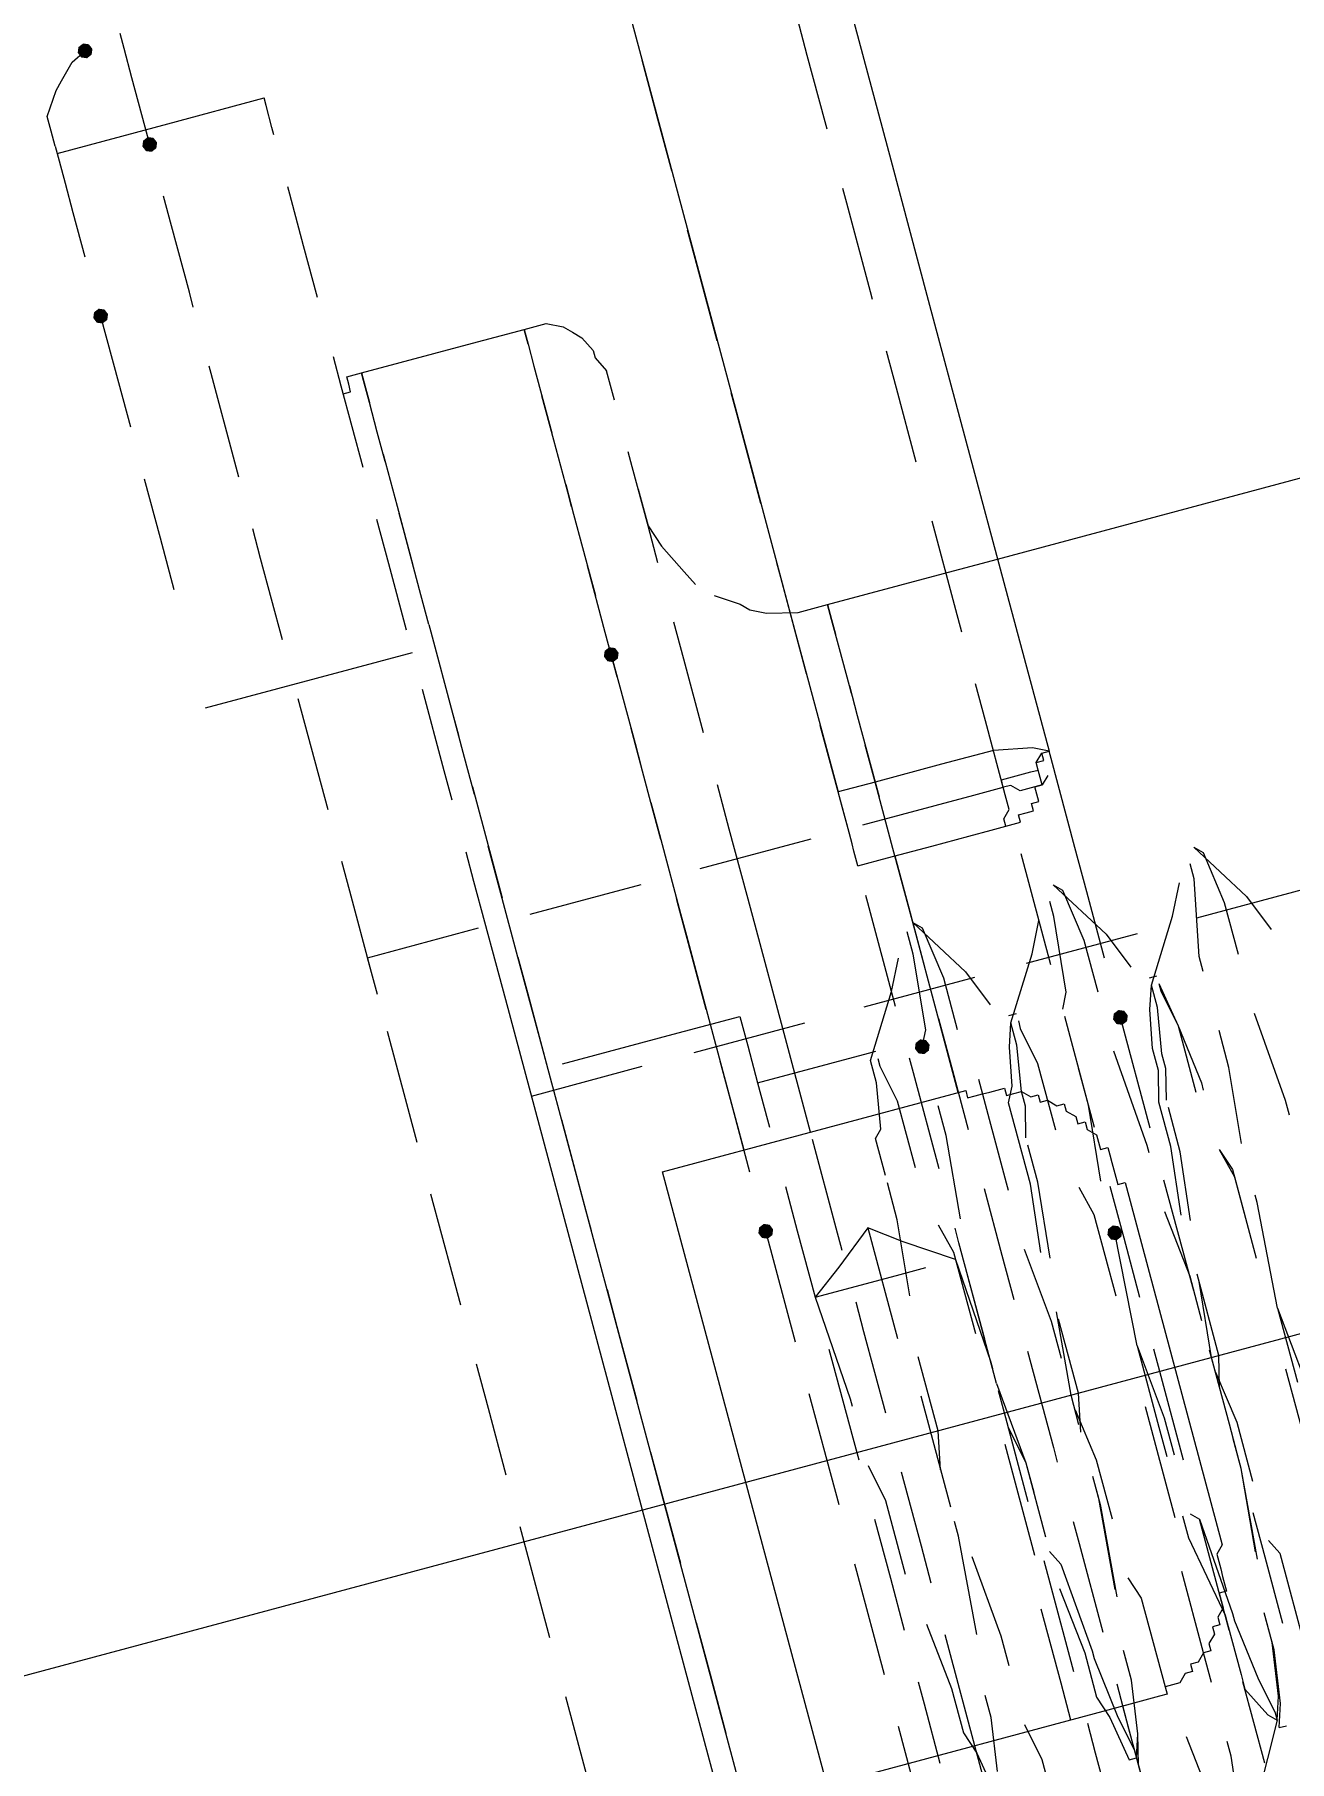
# Model space of a CAD drawing. Header units: millimetres. Extents: x 89051 to 218395, y -330386 to -125649.
# Drawn here: x 98632.95 to 98652.79, y -134229.49 to -134202.19 of the extents above; entities that cross this region are included whole.
import ezdxf

# ---------------------------------------------------------------- set-up
doc = ezdxf.new("R2010")
doc.units = ezdxf.units.MM
doc.header["$LTSCALE"] = 13
doc.linetypes.add('ACAD_ISO04W100', pattern=[30, 24, -3, 0, -3])
doc.layers.add('C00-00-00', color=7, linetype='Continuous')
doc.layers.add('标注、文本', color=3, linetype='Continuous', lineweight=25)
doc.styles.get("Standard").update_dxf_attribs({"font": 'gbenor.shx', "bigfont": 'gbcbig.shx'})
doc.dimstyles.new('1-15', dxfattribs={"dimscale": 20, "dimtxt": 3.5, "dimasz": 2, "dimexe": 1.5, "dimexo": 0.5, "dimgap": 0.5, "dimtad": 1, "dimtoh": 1, "dimdec": 1, "dimdsep": 46, "dimtxsty": 'Standard', "dimcen": 2.5, "dimclrd": 3, "dimclre": 3, "dimclrt": 3, "dimadec": 0, "dimazin": 2, "dimtfac": 1, "dimtdec": 1, "dimtmove": 0, "dimatfit": 2, "dimfxl": 1, "dimarcsym": 0})

# ---------------------------------------------------------------- blocks, each defined once
blk = doc.blocks.new('225635')
at = {"layer": 'C00-00-00'}
h = blk.add_hatch(color=256, dxfattribs=at)
h.dxf.hatch_style = 2
h.paths.add_polyline_path([(72471.327, -125586.502), (72471.241, -125586.538), (72471.206, -125586.623), (72471.241, -125586.708), (72471.327, -125586.744), (72471.412, -125586.708), (72471.448, -125586.623), (72471.412, -125586.538)])
h = blk.add_hatch(color=256, dxfattribs=at)
h.dxf.hatch_style = 2
h.paths.add_polyline_path([(72471.932, -125588.196), (72471.846, -125588.232), (72471.811, -125588.317), (72471.846, -125588.403), (72471.932, -125588.438), (72472.017, -125588.403), (72472.053, -125588.317), (72472.017, -125588.232)])
h = blk.add_hatch(color=256, dxfattribs=at)
h.dxf.hatch_style = 2
h.paths.add_polyline_path([(72470.48, -125590.616), (72470.394, -125590.652), (72470.359, -125590.737), (72470.394, -125590.823), (72470.48, -125590.858), (72470.565, -125590.823), (72470.601, -125590.737), (72470.565, -125590.652)])
h = blk.add_hatch(color=256, dxfattribs=at)
h.dxf.hatch_style = 2
h.paths.add_polyline_path([(72476.893, -125597.877), (72476.808, -125597.912), (72476.772, -125597.998), (72476.808, -125598.083), (72476.893, -125598.119), (72476.979, -125598.083), (72477.014, -125597.998), (72476.979, -125597.912)])
h = blk.add_hatch(color=256, dxfattribs=at)
h.dxf.hatch_style = 2
h.paths.add_polyline_path([(72480.039, -125605.137), (72479.954, -125605.173), (72479.918, -125605.258), (72479.954, -125605.344), (72480.039, -125605.379), (72480.125, -125605.344), (72480.16, -125605.258), (72480.125, -125605.173)])
h = blk.add_hatch(color=256, dxfattribs=at)
h.dxf.hatch_style = 2
h.paths.add_polyline_path([(72483.186, -125605.5), (72483.1, -125605.536), (72483.065, -125605.621), (72483.1, -125605.707), (72483.186, -125605.742), (72483.271, -125605.707), (72483.307, -125605.621), (72483.271, -125605.536)])
h = blk.add_hatch(color=256, dxfattribs=at)
h.dxf.hatch_style = 2
h.paths.add_polyline_path([(72476.893, -125607.315), (72476.808, -125607.351), (72476.772, -125607.436), (72476.808, -125607.522), (72476.893, -125607.557), (72476.979, -125607.522), (72477.014, -125607.436), (72476.979, -125607.351)])
h = blk.add_hatch(color=256, dxfattribs=at)
h.dxf.hatch_style = 2
h.paths.add_polyline_path([(72482.218, -125608.767), (72482.132, -125608.803), (72482.097, -125608.888), (72482.132, -125608.974), (72482.218, -125609.009), (72482.303, -125608.974), (72482.338, -125608.888), (72482.303, -125608.803)])
at = {"layer": 'C00-00-00', "lineweight": 15}
for points in [[(72479.797, -125571.497), (72479.797, -125571.739), (72479.797, -125572.223), (72479.797, -125572.828), (72479.797, -125573.554), (72479.797, -125574.643), (72479.797, -125575.732), (72479.797, -125577.063), (72479.797, -125578.636), (72479.797, -125580.331), (72479.797, -125582.146), (72479.797, -125584.082), (72479.797, -125586.139), (72479.797, -125588.438), (72479.797, -125590.737), (72479.797, -125593.157), (72479.797, -125595.699), (72479.797, -125598.361), (72479.797, -125601.023)], [(72483.186, -125574.764), (72483.186, -125574.885), (72483.186, -125575.006), (72483.186, -125575.49), (72483.186, -125576.095), (72483.186, -125576.821), (72483.186, -125577.91), (72483.186, -125578.999), (72483.186, -125580.331), (72483.186, -125581.904), (72483.186, -125583.477), (72483.186, -125585.292), (72483.186, -125587.228), (72483.186, -125589.406), (72483.186, -125591.584), (72483.186, -125593.883), (72483.186, -125596.183), (72483.186, -125598.724), (72483.186, -125601.265)], [(72471.085, -125586.744), (72471.327, -125586.623)], [(72471.932, -125586.744), (72471.932, -125586.502)], [(72470.843, -125586.986), (72471.085, -125586.744)], [(72471.932, -125587.228), (72471.932, -125586.744)], [(72470.48, -125587.47), (72470.722, -125587.107)], [(72470.722, -125587.107), (72470.843, -125586.986)], [(72470.48, -125587.712), (72470.48, -125587.47)], [(72471.932, -125587.833), (72471.932, -125587.228)], [(72470.48, -125587.954), (72470.48, -125587.712)], [(72470.48, -125587.954), (72470.48, -125588.075)], [(72471.932, -125588.317), (72471.932, -125587.833)], [(72470.48, -125588.075), (72470.48, -125588.196)], [(72470.48, -125588.075), (72472.295, -125588.075)], [(72470.48, -125588.196), (72470.48, -125588.559)], [(72472.295, -125588.075), (72473.868, -125588.075)], [(72473.868, -125588.196), (72473.868, -125588.075)], [(72473.868, -125588.559), (72473.868, -125588.196)], [(72470.48, -125588.559), (72470.48, -125589.043)], [(72473.868, -125588.68), (72473.868, -125588.559)], [(72470.48, -125589.043), (72470.48, -125589.769)], [(72479.797, -125590.011), (72479.797, -125589.043)], [(72482.339, -125589.648), (72482.339, -125589.043)], [(72471.932, -125589.648), (72471.932, -125589.164)], [(72471.932, -125590.737), (72471.932, -125589.648)], [(72473.868, -125589.648), (72473.868, -125589.527)], [(72473.868, -125590.495), (72473.868, -125589.648)], [(72482.339, -125590.737), (72482.339, -125589.648)], [(72479.797, -125590.858), (72479.797, -125590.011)], [(72470.48, -125590.737), (72470.48, -125591.826)], [(72471.932, -125590.979), (72471.932, -125590.737)], [(72473.868, -125591.342), (72473.868, -125590.495)], [(72482.339, -125590.858), (72482.339, -125590.737)], [(72470.48, -125591.826), (72470.48, -125592.552)], [(72479.797, -125592.431), (72479.797, -125591.826)], [(72482.339, -125592.068), (72482.339, -125591.826)], [(72471.932, -125592.068), (72471.932, -125591.947)], [(72471.932, -125593.52), (72471.932, -125592.068)], [(72482.339, -125593.52), (72482.339, -125592.068)], [(72473.868, -125592.794), (72473.868, -125592.31)], [(72479.797, -125593.641), (72479.797, -125592.431)], [(72473.868, -125594.125), (72473.868, -125592.794)], [(72473.868, -125592.915), (72473.989, -125592.915)], [(72473.989, -125592.794), (72473.989, -125592.673)], [(72473.989, -125592.673), (72474.11, -125592.673)], [(72473.989, -125592.915), (72473.989, -125592.794)], [(72474.11, -125592.673), (72474.231, -125592.673)], [(72474.231, -125592.673), (72476.046, -125592.673)], [(72474.231, -125592.794), (72474.231, -125592.673)], [(72474.231, -125592.673), (72474.231, -125592.915)], [(72474.231, -125593.157), (72474.231, -125592.794)], [(72474.231, -125592.915), (72474.231, -125593.157)], [(72476.046, -125592.673), (72476.893, -125592.673)], [(72476.893, -125592.673), (72477.135, -125592.673)], [(72476.893, -125592.794), (72476.893, -125592.673)], [(72476.893, -125592.673), (72476.893, -125592.915)], [(72476.893, -125592.915), (72476.893, -125592.794)], [(72476.893, -125592.915), (72476.893, -125593.278)], [(72477.135, -125592.673), (72477.256, -125592.673)], [(72477.256, -125592.673), (72477.498, -125592.794)], [(72477.498, -125592.794), (72477.619, -125592.915)], [(72477.619, -125592.915), (72477.74, -125593.036)], [(72474.231, -125593.641), (72474.231, -125593.157)], [(72477.74, -125593.036), (72477.861, -125593.278)], [(72470.48, -125593.399), (72470.48, -125594.367)], [(72476.893, -125593.278), (72476.893, -125593.883)], [(72477.861, -125593.278), (72477.861, -125593.399)], [(72477.861, -125593.399), (72477.982, -125593.641)], [(72471.932, -125593.762), (72471.932, -125593.52)], [(72474.231, -125594.125), (72474.231, -125593.641)], [(72477.982, -125593.762), (72477.982, -125593.641)], [(72482.339, -125593.641), (72482.339, -125593.52)], [(72474.231, -125594.004), (72474.231, -125594.851)], [(72476.893, -125594.488), (72476.893, -125593.762)], [(72476.893, -125593.883), (72476.893, -125594.367)], [(72477.982, -125594.125), (72477.982, -125593.762)], [(72470.48, -125594.367), (72470.48, -125595.214)], [(72476.893, -125595.336), (72476.893, -125594.488)], [(72479.797, -125594.851), (72479.797, -125594.488)], [(72482.339, -125595.093), (72482.339, -125594.488)], [(72471.932, -125595.093), (72471.932, -125594.609)], [(72471.932, -125596.425), (72471.932, -125595.093)], [(72473.868, -125595.699), (72473.868, -125594.972)], [(72474.231, -125594.851), (72474.231, -125595.82)], [(72474.231, -125595.214), (72474.231, -125594.972)], [(72477.982, -125595.214), (72477.982, -125594.972)], [(72479.797, -125596.304), (72479.797, -125594.851)], [(72482.339, -125596.304), (72482.339, -125595.093)], [(72474.231, -125596.304), (72474.231, -125595.214)], [(72476.893, -125595.214), (72476.893, -125595.699)], [(72476.893, -125595.578), (72476.893, -125595.336)], [(72477.982, -125596.183), (72477.982, -125595.214)], [(72477.982, -125595.578), (72477.982, -125596.183)], [(72473.868, -125596.788), (72473.868, -125595.699)], [(72476.893, -125595.699), (72476.893, -125596.788)], [(72477.982, -125596.788), (72477.982, -125596.183)], [(72477.982, -125596.183), (72478.103, -125596.546)], [(72474.231, -125596.788), (72474.231, -125596.304)], [(72476.893, -125597.635), (72476.893, -125596.546)], [(72478.103, -125596.546), (72478.345, -125597.03)], [(72474.231, -125596.788), (72474.231, -125596.909)], [(72474.231, -125596.909), (72474.231, -125598.24)], [(72476.893, -125596.788), (72476.893, -125597.03)], [(72478.345, -125597.03), (72478.466, -125597.272)], [(72470.48, -125597.151), (72472.295, -125597.151)], [(72472.295, -125597.151), (72473.868, -125597.151)], [(72479.797, -125597.514), (72479.797, -125597.272)], [(72482.339, -125598.724), (72482.339, -125597.272)], [(72471.932, -125598.603), (72471.932, -125597.393)], [(72478.708, -125597.514), (72479.071, -125597.756)], [(72479.797, -125599.087), (72479.797, -125597.514)], [(72473.868, -125599.087), (72473.868, -125597.756)], [(72474.231, -125598.966), (72474.231, -125597.756)], [(72476.893, -125598.361), (72476.893, -125597.635)], [(72477.982, -125598.361), (72477.982, -125597.756)], [(72479.071, -125597.756), (72479.192, -125597.877)], [(72476.893, -125597.998), (72476.893, -125599.45)], [(72479.192, -125597.877), (72479.434, -125597.998)], [(72479.434, -125597.998), (72479.918, -125598.119)], [(72479.918, -125598.119), (72480.402, -125598.119)], [(72480.402, -125598.119), (72482.218, -125598.119)], [(72480.402, -125598.361), (72480.402, -125598.119)], [(72480.402, -125598.119), (72480.402, -125598.361)], [(72482.218, -125598.119), (72483.186, -125598.119)], [(72483.186, -125598.119), (72497.222, -125598.119)], [(72474.231, -125598.24), (72474.231, -125598.603)], [(72477.982, -125599.571), (72477.982, -125598.361)], [(72480.402, -125598.845), (72480.402, -125598.361)], [(72480.402, -125598.361), (72480.402, -125598.603)], [(72471.932, -125599.208), (72471.932, -125598.603)], [(72480.402, -125599.45), (72480.402, -125598.845)], [(72482.339, -125599.087), (72482.339, -125598.724)], [(72473.868, -125599.571), (72473.868, -125599.087)], [(72474.231, -125599.571), (72474.231, -125598.966)], [(72476.893, -125600.418), (72476.893, -125599.208)], [(72474.231, -125599.45), (72474.231, -125599.692)], [(72476.893, -125599.45), (72476.893, -125599.813)], [(72480.402, -125599.571), (72480.402, -125599.45)], [(72480.402, -125599.45), (72480.402, -125599.934)], [(72474.231, -125599.692), (72474.231, -125601.265)], [(72479.797, -125600.176), (72479.797, -125599.934)], [(72480.402, -125599.934), (72480.402, -125600.781)], [(72482.339, -125600.539), (72482.339, -125599.934)], [(72471.932, -125600.539), (72471.932, -125600.055)], [(72479.797, -125601.749), (72479.797, -125600.176)], [(72471.932, -125601.87), (72471.932, -125600.539)], [(72473.868, -125600.902), (72473.868, -125600.418)], [(72474.231, -125601.991), (72474.231, -125600.418)], [(72476.893, -125601.023), (72476.893, -125600.418)], [(72476.893, -125600.418), (72476.893, -125600.66)], [(72477.982, -125601.144), (72477.982, -125600.418)], [(72480.402, -125601.144), (72480.402, -125600.418)], [(72482.339, -125601.749), (72482.339, -125600.539)], [(72476.893, -125600.66), (72476.893, -125601.023)], [(72480.402, -125600.781), (72480.402, -125601.265)], [(72473.868, -125602.233), (72473.868, -125600.902)], [(72476.893, -125601.023), (72476.893, -125602.233)], [(72483.186, -125601.265), (72482.944, -125601.144), (72482.339, -125601.023), (72481.491, -125601.023), (72480.402, -125601.023), (72479.797, -125601.023)], [(72479.797, -125602.233), (72479.797, -125602.112), (72479.797, -125601.991), (72479.797, -125601.87), (72479.797, -125601.628), (72479.797, -125601.386), (72479.797, -125601.265), (72479.797, -125601.023)], [(72477.982, -125602.233), (72477.982, -125601.144)], [(72480.402, -125602.112), (72480.402, -125601.144)], [(72482.097, -125602.233), (72482.218, -125602.233), (72482.339, -125602.233), (72482.46, -125602.233), (72482.46, -125602.112), (72482.581, -125602.112), (72482.702, -125602.112), (72482.702, -125601.991), (72482.823, -125601.991), (72482.823, -125601.87), (72482.823, -125601.749), (72482.944, -125601.749), (72482.944, -125601.628), (72482.944, -125601.507), (72482.944, -125601.386), (72483.065, -125601.265)], [(72482.944, -125601.507), (72482.944, -125601.386)], [(72482.944, -125601.386), (72483.065, -125601.386)], [(72483.065, -125601.386), (72483.065, -125601.265)], [(72483.065, -125601.265), (72483.186, -125601.265)], [(72483.186, -125601.386), (72483.186, -125601.265)], [(72483.186, -125602.838), (72483.186, -125601.386)], [(72471.932, -125601.749), (72471.932, -125601.628)], [(72471.932, -125601.628), (72473.747, -125601.628)], [(72474.594, -125601.628), (72476.409, -125601.628)], [(72477.377, -125601.628), (72479.192, -125601.628)], [(72480.039, -125601.628), (72481.854, -125601.628)], [(72481.854, -125601.628), (72482.339, -125601.628)], [(72482.339, -125601.628), (72482.339, -125601.507)], [(72482.339, -125601.507), (72482.46, -125601.507)], [(72482.339, -125601.749), (72482.339, -125601.628)], [(72482.46, -125601.628), (72482.339, -125601.628)], [(72482.46, -125601.507), (72482.702, -125601.507)], [(72482.581, -125601.749), (72482.46, -125601.628)], [(72482.702, -125601.507), (72482.823, -125601.507)], [(72482.823, -125601.507), (72482.944, -125601.507)], [(72483.065, -125601.628), (72482.944, -125601.749)], [(72471.932, -125601.87), (72471.932, -125601.749)], [(72471.932, -125601.991), (72471.932, -125601.87)], [(72482.339, -125601.991), (72482.339, -125601.749)], [(72482.702, -125601.749), (72482.581, -125601.749)], [(72482.823, -125601.749), (72482.702, -125601.749)], [(72482.944, -125601.749), (72482.823, -125601.749)], [(72471.932, -125602.112), (72471.932, -125601.991)], [(72471.932, -125602.233), (72471.932, -125602.112)], [(72474.231, -125602.233), (72474.231, -125601.991)], [(72476.893, -125602.112), (72476.893, -125601.991)], [(72476.893, -125603.806), (72476.893, -125602.112)], [(72480.402, -125602.233), (72480.402, -125602.112)], [(72482.218, -125602.112), (72482.339, -125601.991)], [(72482.218, -125602.233), (72482.218, -125602.112)], [(72473.868, -125620.021), (72473.868, -125619.416), (72473.868, -125617.48), (72473.868, -125615.423), (72473.868, -125613.245), (72473.868, -125611.188), (72473.868, -125609.009), (72473.868, -125606.952), (72473.868, -125604.895), (72473.868, -125602.838), (72473.868, -125602.233)], [(72474.231, -125602.233), (72474.231, -125602.838)], [(72474.231, -125611.188), (72474.231, -125609.251), (72474.231, -125607.315), (72474.231, -125605.5), (72474.231, -125603.685), (72474.231, -125602.233)], [(72476.893, -125602.233), (72476.893, -125602.596), (72476.893, -125604.29), (72476.893, -125606.105)], [(72477.982, -125606.105), (72477.982, -125604.411), (72477.982, -125602.717), (72477.982, -125602.233)], [(72479.797, -125602.233), (72480.281, -125602.233), (72481.007, -125602.233), (72481.612, -125602.233), (72481.975, -125602.233), (72482.097, -125602.233)], [(72480.402, -125602.233), (72480.402, -125603.08)], [(72480.402, -125606.105), (72480.402, -125604.774), (72480.402, -125603.443), (72480.402, -125602.233)], [(72482.097, -125602.233), (72482.218, -125602.233)], [(72479.797, -125602.838), (72479.797, -125602.717)], [(72482.339, -125604.532), (72482.339, -125602.717)], [(72471.932, -125604.653), (72471.932, -125602.838)], [(72474.231, -125602.838), (72474.231, -125604.048)], [(72479.797, -125604.532), (72479.797, -125602.838)], [(72483.186, -125603.564), (72483.186, -125602.838)], [(72480.402, -125603.08), (72480.402, -125604.048)], [(72480.281, -125603.806), (72480.281, -125603.443)], [(72480.402, -125603.322), (72480.523, -125603.443)], [(72480.402, -125603.322), (72481.007, -125604.29)], [(72480.523, -125603.443), (72480.644, -125604.29)], [(72482.581, -125603.806), (72482.581, -125603.564)], [(72482.702, -125603.322), (72482.823, -125603.443)], [(72482.702, -125603.322), (72483.307, -125604.29)], [(72482.823, -125603.443), (72482.944, -125604.29)], [(72483.186, -125604.653), (72483.186, -125603.564)], [(72484.88, -125603.806), (72484.88, -125603.564)], [(72485.001, -125603.322), (72485.122, -125603.443)], [(72485.001, -125603.322), (72485.606, -125604.29)], [(72485.122, -125603.443), (72485.243, -125604.29)], [(72479.797, -125604.29), (72480.039, -125603.806)], [(72480.16, -125605.016), (72480.281, -125603.806)], [(72482.097, -125604.29), (72482.339, -125603.806)], [(72482.46, -125605.016), (72482.581, -125603.806)], [(72484.396, -125604.29), (72484.638, -125603.806)], [(72484.638, -125605.016), (72484.88, -125603.806)], [(72474.473, -125604.048), (72476.288, -125604.048)], [(72476.288, -125604.048), (72477.377, -125604.048)], [(72477.377, -125604.048), (72477.377, -125604.169)], [(72477.377, -125604.169), (72477.377, -125604.532)], [(72479.192, -125605.258), (72479.797, -125604.29)], [(72480.644, -125604.29), (72480.644, -125605.137)], [(72481.007, -125604.29), (72481.249, -125604.895)], [(72481.491, -125605.258), (72482.097, -125604.29)], [(72482.944, -125604.29), (72482.944, -125605.137)], [(72483.307, -125604.29), (72483.549, -125604.895)], [(72483.791, -125605.258), (72484.396, -125604.29)], [(72485.243, -125604.29), (72485.243, -125605.137)], [(72485.606, -125604.29), (72485.848, -125604.895)], [(72473.868, -125604.411), (72475.683, -125604.411)], [(72476.53, -125604.411), (72478.345, -125604.411)], [(72476.893, -125605.5), (72476.893, -125604.653)], [(72477.377, -125604.532), (72477.377, -125605.137)], [(72479.313, -125604.411), (72481.128, -125604.411)], [(72481.975, -125604.411), (72483.791, -125604.411)], [(72484.759, -125604.411), (72486.574, -125604.411)], [(72474.231, -125604.895), (72474.231, -125606.468)], [(72480.402, -125604.895), (72480.402, -125605.742)], [(72477.377, -125605.137), (72477.377, -125605.742)], [(72477.377, -125605.137), (72479.192, -125605.137)], [(72479.192, -125605.137), (72479.313, -125605.137)], [(72480.039, -125605.258), (72480.16, -125605.016)], [(72481.491, -125605.137), (72481.612, -125605.137)], [(72482.339, -125605.258), (72482.46, -125605.016)], [(72483.791, -125605.137), (72483.912, -125605.137)], [(72484.638, -125605.258), (72484.638, -125605.016)], [(72479.192, -125605.621), (72479.192, -125605.258)], [(72479.313, -125605.258), (72479.313, -125605.379)], [(72479.313, -125605.379), (72479.434, -125605.984)], [(72479.797, -125605.621), (72479.797, -125605.379)], [(72481.37, -125605.621), (72481.491, -125605.258)], [(72481.491, -125605.621), (72481.491, -125605.258)], [(72481.612, -125605.258), (72481.612, -125605.379)], [(72481.612, -125605.258), (72481.612, -125605.379)], [(72481.612, -125605.379), (72481.733, -125605.984)], [(72481.612, -125605.379), (72481.733, -125605.984)], [(72482.339, -125606.831), (72482.339, -125605.379)], [(72483.67, -125605.621), (72483.791, -125605.258)], [(72483.791, -125605.621), (72483.791, -125605.258)], [(72483.912, -125605.258), (72484.033, -125605.984)], [(72483.912, -125605.258), (72483.912, -125605.379)], [(72483.912, -125605.379), (72484.033, -125605.984)], [(72471.932, -125606.831), (72471.932, -125605.5)], [(72476.893, -125606.468), (72476.893, -125605.5)], [(72477.377, -125605.742), (72477.377, -125605.863)], [(72479.071, -125606.347), (72479.192, -125605.621)], [(72479.797, -125607.194), (72479.797, -125605.621)], [(72480.402, -125605.742), (72480.402, -125606.71)], [(72481.249, -125606.226), (72481.37, -125605.621)], [(72481.37, -125606.347), (72481.491, -125605.621)], [(72483.186, -125607.436), (72483.186, -125605.621)], [(72483.549, -125606.226), (72483.67, -125605.621)], [(72483.67, -125606.347), (72483.791, -125605.621)], [(72479.434, -125605.984), (72479.434, -125607.073)], [(72480.765, -125605.984), (72480.765, -125607.678)], [(72481.733, -125605.984), (72481.733, -125607.073)], [(72481.733, -125605.984), (72481.733, -125607.073)], [(72484.033, -125605.984), (72484.154, -125606.952)], [(72484.033, -125605.984), (72484.033, -125607.073)], [(72475.562, -125606.105), (72480.523, -125606.105)], [(72475.562, -125616.149), (72475.562, -125606.105)], [(72477.982, -125607.678), (72477.982, -125606.226)], [(72480.039, -125606.71), (72480.039, -125606.226)], [(72480.523, -125606.105), (72480.523, -125606.226), (72480.644, -125606.226), (72480.765, -125606.226), (72480.886, -125606.226), (72481.007, -125606.226), (72481.128, -125606.226), (72481.128, -125606.347), (72481.249, -125606.347), (72481.37, -125606.347), (72481.491, -125606.468), (72481.612, -125606.468), (72481.612, -125606.589), (72481.733, -125606.589), (72481.854, -125606.71), (72481.975, -125606.71), (72481.975, -125606.831), (72482.097, -125606.952), (72482.097, -125607.073), (72482.218, -125607.073), (72482.218, -125607.194), (72482.339, -125607.315), (72482.339, -125607.436), (72482.339, -125607.557), (72482.46, -125607.557), (72482.46, -125607.678), (72482.46, -125607.799), (72482.46, -125607.92), (72482.46, -125608.041), (72482.46, -125608.162), (72482.581, -125608.162)], [(72481.128, -125606.468), (72481.249, -125606.226)], [(72482.339, -125606.831), (72482.339, -125606.226)], [(72482.944, -125606.105), (72483.065, -125607.678)], [(72483.549, -125606.589), (72483.549, -125606.226)], [(72484.638, -125606.831), (72484.638, -125606.226)], [(72485.243, -125606.105), (72485.364, -125607.557)], [(72474.231, -125606.468), (72474.231, -125606.71)], [(72478.95, -125606.468), (72479.071, -125606.347)], [(72478.95, -125607.073), (72478.95, -125606.468)], [(72481.128, -125607.073), (72481.128, -125606.468)], [(72481.249, -125607.073), (72481.37, -125606.589)], [(72481.37, -125606.589), (72481.37, -125606.347)], [(72483.428, -125607.073), (72483.549, -125606.589)], [(72483.549, -125607.073), (72483.67, -125606.589)], [(72483.67, -125606.589), (72483.67, -125606.347)], [(72471.932, -125607.315), (72471.932, -125606.831)], [(72477.377, -125606.831), (72477.377, -125607.557)], [(72479.918, -125608.041), (72480.039, -125606.71)], [(72482.218, -125608.041), (72482.339, -125606.831)], [(72482.339, -125607.194), (72482.339, -125606.831)], [(72484.517, -125608.041), (72484.638, -125606.831)], [(72481.128, -125607.799), (72481.128, -125607.073)], [(72483.428, -125607.799), (72483.428, -125607.073)], [(72484.154, -125606.952), (72484.154, -125607.073)], [(72478.95, -125607.799), (72478.95, -125607.194)], [(72481.249, -125607.799), (72481.249, -125607.194)], [(72483.549, -125607.92), (72483.549, -125607.194)], [(72474.231, -125607.678), (72474.231, -125608.283)], [(72476.893, -125609.251), (72476.893, -125607.436)], [(72477.377, -125607.557), (72477.377, -125608.646)], [(72477.982, -125608.041), (72477.982, -125607.678)], [(72480.402, -125607.678), (72480.402, -125608.767)], [(72480.765, -125607.678), (72480.765, -125607.799)], [(72483.065, -125607.678), (72483.065, -125607.799)], [(72485.364, -125607.557), (72485.364, -125607.799)], [(72478.466, -125607.799), (72477.861, -125608.283)], [(72478.466, -125607.799), (72478.466, -125609.614)], [(72478.95, -125608.162), (72478.466, -125607.799)], [(72478.829, -125609.009), (72478.95, -125607.799)], [(72481.007, -125608.888), (72481.128, -125607.799)], [(72481.128, -125609.009), (72481.249, -125607.799)], [(72483.307, -125608.888), (72483.428, -125607.799)], [(72483.428, -125609.009), (72483.549, -125607.92)], [(72479.676, -125608.646), (72478.95, -125608.162)], [(72479.555, -125608.041), (72479.676, -125608.525)], [(72479.797, -125608.404), (72479.797, -125608.162)], [(72481.854, -125608.041), (72481.975, -125608.525)], [(72481.854, -125608.041), (72481.975, -125608.525)], [(72482.339, -125609.009), (72482.339, -125608.162)], [(72482.581, -125608.162), (72482.581, -125614.092)], [(72484.154, -125608.041), (72484.275, -125608.404)], [(72484.154, -125608.041), (72484.275, -125608.525)], [(72471.932, -125609.009), (72471.932, -125608.283)], [(72474.231, -125608.283), (72474.231, -125609.493)], [(72477.861, -125608.283), (72477.377, -125608.646)], [(72479.797, -125609.977), (72479.797, -125608.404)], [(72483.186, -125609.977), (72483.186, -125608.283)], [(72484.275, -125608.404), (72484.275, -125609.856)], [(72477.377, -125608.646), (72477.498, -125610.34)], [(72477.377, -125608.646), (72478.708, -125608.646)], [(72478.708, -125608.646), (72479.192, -125608.646)], [(72479.676, -125608.525), (72479.676, -125609.856)], [(72479.676, -125608.646), (72479.797, -125610.34)], [(72480.402, -125608.767), (72480.402, -125609.493)], [(72480.765, -125608.767), (72480.886, -125609.977)], [(72481.975, -125608.525), (72481.975, -125609.856)], [(72481.975, -125608.525), (72481.975, -125609.856)], [(72483.065, -125608.767), (72483.186, -125609.856)], [(72484.275, -125608.525), (72484.275, -125609.856)], [(72471.932, -125610.098), (72471.932, -125609.009)], [(72477.982, -125609.372), (72477.982, -125608.888)], [(72479.797, -125610.703), (72479.797, -125608.888)], [(72482.097, -125610.703), (72482.218, -125608.888)], [(72482.339, -125609.977), (72482.339, -125609.009)], [(72484.396, -125610.703), (72484.517, -125609.009)], [(72484.517, -125609.009), (72484.517, -125608.888)], [(72477.377, -125609.493), (72477.377, -125609.735)], [(72477.982, -125610.703), (72477.982, -125609.372)], [(72477.377, -125609.735), (72477.377, -125610.945)], [(72480.886, -125611.188), (72481.007, -125609.856)], [(72483.186, -125609.856), (72483.186, -125610.582)], [(72483.307, -125611.188), (72483.307, -125609.856)], [(72476.893, -125611.188), (72476.893, -125610.098)], [(72478.708, -125611.188), (72478.708, -125609.977)], [(72480.886, -125609.977), (72480.886, -125610.582)], [(72481.007, -125611.188), (72481.007, -125609.977)], [(72483.186, -125611.188), (72483.307, -125609.977)], [(72483.186, -125610.098), (72483.186, -125609.977)], [(72474.231, -125610.34), (72474.231, -125612.035)], [(72477.498, -125610.34), (72477.498, -125610.461)], [(72479.797, -125610.34), (72479.797, -125610.461)], [(72480.402, -125610.34), (72480.402, -125611.914)], [(72478.587, -125610.582), (72478.587, -125612.398)], [(72471.932, -125611.188), (72471.932, -125610.945)], [(72477.377, -125610.945), (72477.377, -125611.309)], [(72479.797, -125610.703), (72479.918, -125612.035)], [(72479.797, -125611.188), (72479.797, -125610.824)], [(72482.097, -125610.703), (72482.218, -125611.914)], [(72482.097, -125610.703), (72482.097, -125612.035)], [(72482.339, -125611.188), (72482.339, -125610.824)], [(72484.396, -125610.703), (72484.517, -125611.914)], [(72484.396, -125610.703), (72484.396, -125611.914)], [(72471.932, -125612.761), (72471.932, -125611.188)], [(72474.231, -125620.021), (72474.231, -125618.569), (72474.231, -125616.754), (72474.231, -125614.939), (72474.231, -125613.003), (72474.231, -125611.188)], [(72476.893, -125611.914), (72476.893, -125611.188)], [(72478.587, -125611.793), (72478.708, -125611.188)], [(72479.797, -125612.64), (72479.797, -125611.188)], [(72480.886, -125611.793), (72481.007, -125611.188)], [(72480.886, -125611.672), (72480.886, -125611.188)], [(72482.339, -125612.64), (72482.339, -125611.188)], [(72483.186, -125612.277), (72483.186, -125611.066)], [(72483.186, -125611.793), (72483.186, -125611.188)], [(72483.186, -125611.672), (72483.307, -125611.188)], [(72477.498, -125611.43), (72477.619, -125612.035)], [(72479.797, -125611.43), (72479.918, -125612.035)], [(72480.886, -125611.43), (72481.007, -125612.277)], [(72483.186, -125611.43), (72483.307, -125612.277)], [(72477.982, -125612.882), (72477.982, -125611.672)], [(72479.676, -125613.487), (72479.676, -125611.672)], [(72481.975, -125613.487), (72481.975, -125611.672)], [(72484.275, -125613.487), (72484.275, -125611.672)], [(72474.231, -125612.035), (72474.231, -125612.156)], [(72477.619, -125612.035), (72477.619, -125613.245)], [(72479.918, -125612.035), (72479.918, -125612.519)], [(72479.918, -125612.035), (72479.918, -125613.245)], [(72480.402, -125611.914), (72480.402, -125612.156)], [(72482.097, -125612.035), (72482.097, -125612.519)], [(72482.218, -125611.914), (72482.218, -125612.519)], [(72477.377, -125612.277), (72477.377, -125613.245)], [(72481.007, -125612.277), (72481.007, -125613.245)], [(72483.186, -125612.882), (72483.186, -125612.277)], [(72483.307, -125612.277), (72483.307, -125613.245)], [(72480.886, -125612.882), (72480.886, -125612.519)], [(72483.186, -125613.003), (72483.186, -125612.519)], [(72478.587, -125612.882), (72478.587, -125612.64)], [(72480.886, -125613.003), (72480.886, -125612.64)], [(72483.186, -125613.003), (72483.186, -125612.64)], [(72474.231, -125613.124), (72474.231, -125613.971)], [(72476.893, -125613.003), (72476.893, -125612.882)], [(72476.893, -125614.697), (72476.893, -125613.003)], [(72477.982, -125613.487), (72477.982, -125612.882)], [(72478.466, -125614.455), (72478.587, -125612.882)], [(72480.402, -125613.124), (72480.402, -125613.487)], [(72480.765, -125614.334), (72480.886, -125612.882)], [(72480.765, -125614.455), (72480.886, -125613.003)], [(72483.065, -125614.455), (72483.186, -125613.003)], [(72483.065, -125614.334), (72483.186, -125613.003)], [(72477.377, -125613.245), (72477.377, -125614.092)], [(72478.708, -125613.245), (72478.829, -125614.576)], [(72479.797, -125613.971), (72479.797, -125613.608)], [(72479.918, -125613.487), (72480.039, -125613.729)], [(72480.402, -125613.487), (72480.402, -125614.939)], [(72482.097, -125613.487), (72482.097, -125613.85)], [(72482.218, -125613.487), (72482.339, -125613.608)], [(72482.339, -125613.608), (72482.46, -125615.181)], [(72482.339, -125615.423), (72482.339, -125613.608)], [(72471.932, -125615.544), (72471.932, -125613.729)], [(72480.039, -125613.729), (72480.16, -125615.181)], [(72482.097, -125613.85), (72482.339, -125615.181)], [(72483.186, -125614.455), (72483.186, -125613.729)], [(72474.231, -125613.971), (72474.231, -125614.939)], [(72477.74, -125614.092), (72477.861, -125615.181)], [(72479.797, -125615.423), (72479.797, -125613.971)], [(72479.918, -125614.092), (72480.039, -125615.181)], [(72482.581, -125614.092), (72482.46, -125614.213), (72482.46, -125614.334), (72482.46, -125614.455), (72482.46, -125614.576), (72482.46, -125614.697), (72482.46, -125614.818), (72482.339, -125614.818), (72482.339, -125614.939), (72482.339, -125615.06), (72482.218, -125615.181), (72482.218, -125615.302), (72482.097, -125615.302), (72482.097, -125615.423), (72481.975, -125615.544), (72481.975, -125615.665), (72481.854, -125615.665), (72481.733, -125615.786), (72481.612, -125615.786), (72481.612, -125615.907), (72481.491, -125615.907), (72481.37, -125616.028), (72481.249, -125616.028), (72481.128, -125616.028), (72481.128, -125616.149), (72481.007, -125616.149), (72480.886, -125616.149), (72480.765, -125616.149), (72480.644, -125616.149), (72480.523, -125616.149)], [(72481.007, -125614.213), (72481.128, -125614.576)], [(72483.307, -125614.213), (72483.428, -125614.455)], [(72477.982, -125614.576), (72477.982, -125614.334)], [(72479.555, -125615.544), (72479.555, -125614.334)], [(72481.854, -125615.665), (72481.854, -125614.334)], [(72483.186, -125615.544), (72483.186, -125614.455)], [(72483.428, -125614.455), (72483.428, -125616.028)], [(72477.982, -125616.149), (72477.982, -125614.576)], [(72478.829, -125614.576), (72478.829, -125615.06)], [(72481.128, -125614.576), (72481.128, -125616.028)], [(72477.377, -125614.939), (72477.377, -125615.302)], [(72477.377, -125615.302), (72477.377, -125616.27)], [(72477.861, -125615.181), (72477.861, -125615.907)], [(72480.039, -125615.181), (72480.039, -125615.907)], [(72480.16, -125615.181), (72480.16, -125615.302)], [(72480.16, -125615.302), (72480.281, -125616.27)], [(72480.644, -125615.786), (72480.644, -125615.302)], [(72482.339, -125615.181), (72482.339, -125615.302)], [(72482.339, -125615.302), (72482.339, -125616.149)], [(72482.46, -125615.181), (72482.46, -125615.302)], [(72482.46, -125615.302), (72482.581, -125616.27)], [(72482.944, -125615.786), (72482.944, -125615.302)], [(72476.893, -125616.754), (72476.893, -125615.544)], [(72478.345, -125615.786), (72478.345, -125615.423)], [(72479.555, -125616.149), (72479.555, -125615.544)], [(72480.644, -125615.786), (72480.644, -125615.423)], [(72482.944, -125615.907), (72482.944, -125615.423)], [(72478.224, -125616.633), (72478.345, -125615.786)], [(72480.402, -125615.786), (72480.402, -125616.512)], [(72480.523, -125616.633), (72480.644, -125615.786)], [(72480.523, -125616.633), (72480.644, -125615.786)], [(72481.854, -125616.149), (72481.854, -125615.665)], [(72482.823, -125616.633), (72482.944, -125615.786)], [(72477.861, -125615.907), (72477.982, -125616.27)], [(72478.829, -125616.028), (72478.95, -125616.633)], [(72480.039, -125615.907), (72480.16, -125616.27)], [(72482.823, -125616.754), (72482.944, -125615.907)], [(72480.523, -125616.149), (72475.562, -125616.149)], [(72477.982, -125620.021), (72477.982, -125619.537), (72477.982, -125617.843), (72477.982, -125616.149)], [(72477.982, -125616.27), (72478.103, -125616.996)], [(72479.797, -125616.754), (72479.797, -125616.27)], [(72480.16, -125616.27), (72480.281, -125616.996)], [(72480.281, -125616.27), (72480.402, -125616.875)], [(72480.402, -125620.021), (72480.402, -125618.932), (72480.402, -125617.601), (72480.402, -125616.149)], [(72482.339, -125616.149), (72482.339, -125616.391)], [(72482.339, -125617.601), (72482.339, -125616.27)], [(72482.339, -125616.391), (72482.581, -125616.875)], [(72482.581, -125616.27), (72482.702, -125616.875)], [(72478.95, -125616.633), (72478.95, -125617.843)], [(72480.402, -125616.512), (72480.402, -125617.601)], [(72480.402, -125617.117), (72480.523, -125616.633)], [(72480.402, -125616.996), (72480.523, -125616.633)], [(72482.702, -125616.996), (72482.823, -125616.633)], [(72479.797, -125618.085), (72479.797, -125616.754)], [(72480.402, -125616.875), (72480.402, -125616.996)], [(72481.249, -125616.875), (72481.37, -125617.964)], [(72482.581, -125616.875), (72482.702, -125616.996)], [(72482.702, -125617.117), (72482.823, -125616.754)], [(72482.702, -125616.875), (72482.702, -125616.996)], [(72480.281, -125616.996), (72480.402, -125616.996)], [(72481.854, -125617.359), (72481.854, -125617.117)], [(72482.702, -125616.996), (72482.097, -125618.085)], [(72482.702, -125617.117), (72482.823, -125617.117)], [(72481.733, -125618.448), (72481.854, -125617.359)]]:
    blk.add_lwpolyline(points, dxfattribs=at)
at = {"layer": '标注、文本', "color": 1, "linetype": 'ACAD_ISO04W100', "lineweight": 15}
blk.add_line((72418.952, -125611.188), (72558.051, -125611.188), dxfattribs=at)
blk = doc.blocks.new('*D594')
at = {"layer": 'Defpoints', "color": 0, "transparency": 16777216}
for p in [(98951.782, -134196.725), (98723.872, -134203.725), (98589.512, -134239.727), (97897.716, -134300.778), (98875.858, -134300.778)]:
    blk.add_point(p, dxfattribs=at)
at = {"layer": '标注、文本', "color": 3, "lineweight": -2, "transparency": 16777216}
for p, q in [((98733.531, -134201.137), (98969.445, -134137.924)), ((98885.858, -134300.778), (98990.885, -134300.778))]:
    blk.add_line(p, q, dxfattribs=at)
blk.add_arc((98361.666, -134300.778), 599.219, 3.825405, 11.174595, dxfattribs=at)
at = {"layer": '标注、文本', "color": 3, "transparency": 16777216}
for points in [[(98943.031, -134186.159), (98956.018, -134183.14), (98940.467, -134145.689)], [(98966.213, -134260.578), (98952.887, -134261.023), (98960.885, -134300.778)]]:
    blk.add_solid(points, dxfattribs=at)
at = {"layer": '标注、文本', "color": 3, "transparency": 16777216, "insert": (98958.384, -134201.079), "char_height": 70, "attachment_point": 5}
blk.add_mtext('15°', dxfattribs=at)

msp = doc.modelspace()

# ---------------------------------------------------------------- block references
at = {"layer": '标注、文本', "rotation": 15}
msp.add_blockref('225635', (-3872.391, -31652.041), dxfattribs=at)

# ---------------------------------------------------------------- dimensions: what is measured, and where the dimension line sits
at = {"layer": '标注、文本'}
dim = msp.add_angular_dim_2l(base=(98951.782, -134196.725), line1=((97897.716, -134300.778), (98875.858, -134300.778)), line2=((98589.512, -134239.727), (98723.872, -134203.725)), dimstyle='1-15', dxfattribs=at)
dim.commit()
dim.dimension.update_dxf_attribs({"geometry": '*D594', "text_midpoint": (98958.384, -134246.079), "dimtype": 162})

doc.saveas('drawing.dxf')
